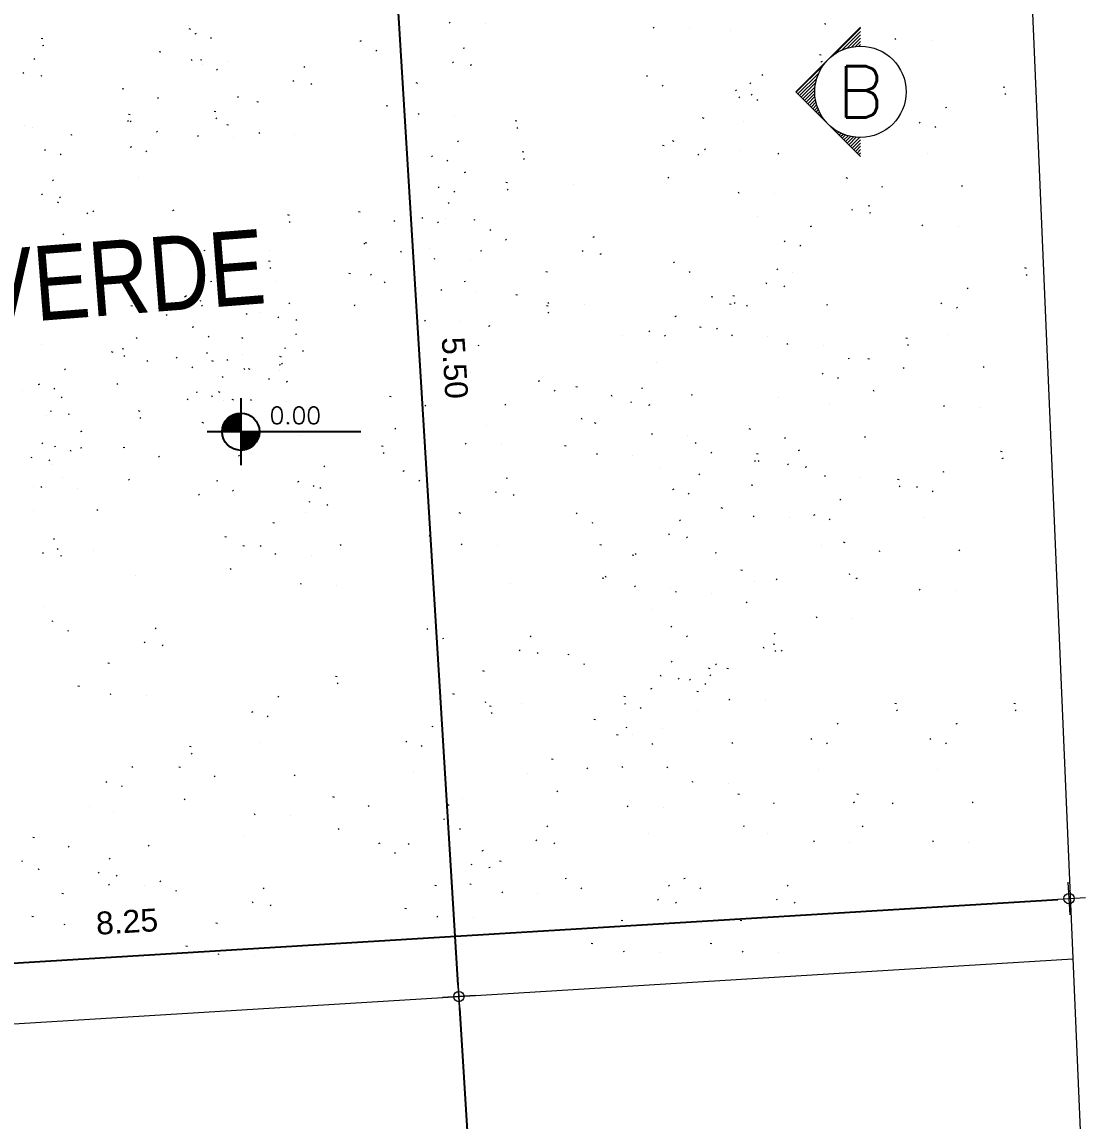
# Model space of a CAD drawing. Header units: millimetres. Extents: x 1345 to 2117, y 1214 to 1365.
# Drawn here: x 1546.751 to 1551.46, y 1260.31 to 1265.125 of the extents above; entities that cross this region are included whole.
import ezdxf
from ezdxf.enums import TextEntityAlignment as Align

# ---------------------------------------------------------------- set-up
doc = ezdxf.new("R2010")
doc.units = ezdxf.units.MM
doc.header["$LTSCALE"] = 0.5
doc.linetypes.add('DASHDOT', pattern=[1, 0.5, -0.25, 0, -0.25])
doc.layers.add('E-TXT-W', color=7, linetype='Continuous', lineweight=15)
for name, color, linetype in [('HACHURA A.VERDE', 86, 'Continuous'), ('LINHAS PROJEÇÃO', 1, 'DASHDOT'), ('PAGPISO', 8, 'Continuous'), ('PISO', 8, 'Continuous'), ('Símbolos_Gráficos', 1, 'Continuous'), ('TXT_0', 7, 'Continuous')]:
    doc.layers.add(name, color=color, linetype=linetype)
doc.styles.add('ADITIVOCAD', font='ROMANS.shx')
doc.styles.add('r140', font='romans.shx')
doc.styles.add('SANSSERIF', font='sas_____.pfb', dxfattribs={"height": 1})
doc.styles.get("Standard").update_dxf_attribs({"font": 'arial.ttf'})
doc.dimstyles.new('ESCALA50', dxfattribs={"dimtxt": 0.1, "dimasz": 0.05, "dimexe": 0.18, "dimexo": 0.06, "dimgap": 0.1, "dimtad": 1, "dimzin": 4, "dimdsep": 46, "dimtxsty": 'Standard', "dimblk": 'BOLA', "dimcen": -0.06, "dimse1": 1, "dimse2": 1, "dimclrd": 7, "dimclrt": 7, "dimadec": 0, "dimazin": 0, "dimtfac": 1, "dimtix": 1, "dimtmove": 0, "dimatfit": 3, "dimldrblk": 'BOLA', "dimfxl": 0, "dimtolj": 1, "dimtzin": 4, "dimarcsym": 0})

# ---------------------------------------------------------------- blocks, each defined once
blk = doc.blocks.new('Adc_nivelpl')
h = blk.add_hatch()
h.set_pattern_fill('_U', color=256, scale=0.005, angle=45, style=0, double=1)
h.set_pattern_definition([(45, (-5.8772514, -3.5161936), (-0.003535534, 0.003535534), []), (135, (-5.8772514, -3.5161936), (-0.003535534, -0.003535534), [])])
h.paths.add_polyline_path([(0.1954, -0.0865, 0.414214), (0.0865, -0.1954), (0.1954, -0.1954)])
h.paths.add_polyline_path([(0.1954, -0.1954), (0.1954, -0.3043, 0.414214), (0.3043, -0.1954)])
for p, q in [((0.1954, 0), (0.1954, -0.3908)), ((0.8958, -0.1954), (0, -0.1954))]:
    blk.add_line(p, q)
blk.add_circle((0.1954, -0.1954), 0.1089)
at = {"flags": 8}
blk.add_attdef('NIVEL', (0.3642, -0.1501), '', height=0.1, dxfattribs=at)
blk = doc.blocks.new('BOLA')
for p, q in [((0, -1.435), (0, 1.435)), ((-1.435, 0), (1.435, 0))]:
    blk.add_line(p, q)
blk.add_circle((0, 0), 0.452)
blk = doc.blocks.new('*D342')
at = {"layer": 'Defpoints', "color": 0, "transparency": 16777216}
for p in [(1548.861, 1260.8675), (1548.8178, 1258.3601), (1549.0142, 1258.3722)]:
    blk.add_point(p, dxfattribs=at)
at = {"layer": 'E-TXT-W', "color": 7, "lineweight": -2, "transparency": 16777216}
blk.add_line((1548.6677, 1260.8055), (1548.8148, 1258.41), dxfattribs=at)
at = {"layer": 'E-TXT-W', "color": 7, "lineweight": -2, "transparency": 16777216, "xscale": 0.05, "yscale": 0.05, "zscale": 0.05}
for p, rotation in [((1548.6647, 1260.8554), 93.5116552488022), ((1548.8178, 1258.3601), 273.5116552488022)]:
    blk.add_blockref('BOLA', p, dxfattribs=dict(at, rotation=rotation))
at = {"layer": 'E-TXT-W', "color": 7, "transparency": 16777216, "insert": (1548.8921, 1259.617), "char_height": 0.1, "attachment_point": 5, "rotation": 273.5117}
blk.add_mtext('\\A1;3.25', dxfattribs=at)
blk = doc.blocks.new('*D343')
at = {"layer": 'Defpoints', "color": 0, "transparency": 16777216}
for p in [(1548.3278, 1266.3451), (1548.3278, 1266.3451), (1548.6647, 1260.8554)]:
    blk.add_point(p, dxfattribs=at)
at = {"layer": 'E-TXT-W', "color": 7, "lineweight": -2, "transparency": 16777216}
blk.add_line((1548.6616, 1260.9054), (1548.3309, 1266.2952), dxfattribs=at)
at = {"layer": 'E-TXT-W', "color": 7, "lineweight": -2, "transparency": 16777216, "xscale": 0.05, "yscale": 0.05, "zscale": 0.05}
for p, rotation in [((1548.3278, 1266.3451), 93.51165524880473), ((1548.6647, 1260.8554), 273.5116552488047)]:
    blk.add_blockref('BOLA', p, dxfattribs=dict(at, rotation=rotation))
at = {"layer": 'E-TXT-W', "color": 7, "transparency": 16777216, "insert": (1548.647, 1263.6095), "char_height": 0.1, "attachment_point": 5, "rotation": 273.5117}
blk.add_mtext('\\A1;5.50', dxfattribs=at)
blk = doc.blocks.new('*D344')
at = {"layer": 'Defpoints', "color": 0, "transparency": 16777216}
for p in [(1551.3373, 1261.2842), (1551.3534, 1261.0204), (1543.1197, 1260.517)]:
    blk.add_point(p, dxfattribs=at)
at = {"layer": 'E-TXT-W', "color": 7, "lineweight": -2, "transparency": 16777216}
blk.add_line((1543.1535, 1260.7838), (1551.2874, 1261.2811), dxfattribs=at)
at = {"layer": 'E-TXT-W', "color": 7, "lineweight": -2, "transparency": 16777216, "xscale": 0.05, "yscale": 0.05, "zscale": 0.05}
for p, rotation in [((1551.3373, 1261.2842), 3.498613769060333), ((1543.1036, 1260.7808), 183.4986137690604)]:
    blk.add_blockref('BOLA', p, dxfattribs=dict(at, rotation=rotation))
at = {"layer": 'E-TXT-W', "color": 7, "transparency": 16777216, "insert": (1547.2112, 1261.1832), "char_height": 0.1, "attachment_point": 5, "rotation": 3.4986}
blk.add_mtext('\\A1;8.25', dxfattribs=at)

msp = doc.modelspace()

# ---------------------------------------------------------------- hatches: boundary and pattern name
at = {"layer": 'PAGPISO', "lineweight": 18}
h = msp.add_hatch(dxfattribs=at)
h.set_pattern_fill('ANSI31', color=256, scale=0.0032, angle=450, style=0)
h.set_pattern_definition([(225, (1550.140516, 1265.101757), (-0.0071842, 0.0071842), [])])
h.paths.add_polyline_path([(1550.282, 1264.6773), (1550.1405, 1264.8188), (1550.282, 1264.9603, 0.414214)])
h.paths.add_polyline_path([(1550.4235, 1264.5358), (1550.282, 1264.6773, 0.198912), (1550.4235, 1264.6187)])
h.paths.add_polyline_path([(1550.4235, 1265.0189, 0.198912), (1550.282, 1264.9603), (1550.4235, 1265.1018)])

# ---------------------------------------------------------------- linework, layer by layer
at = {"color": 84, "linetype": 'Continuous', "lineweight": 15, "true_color": 0x259500}
for points in [[(1547.4907, 1265.0925), (1547.4835, 1265.0944), (1547.4835, 1265.0944)], [(1548.6261, 1265.1189), (1548.6234, 1265.1235), (1548.6234, 1265.1235)], [(1549.5204, 1265.0972), (1549.5178, 1265.1017), (1549.5178, 1265.1017)], [(1550.2711, 1265.1144), (1550.2684, 1265.119), (1550.2684, 1265.119)], [(1546.8421, 1265.0505), (1546.8349, 1265.0524), (1546.8349, 1265.0524)], [(1547.5135, 1265.0746), (1547.5089, 1265.072), (1547.5089, 1265.072)], [(1547.5813, 1265.0527), (1547.5786, 1265.0573), (1547.5786, 1265.0573)], [(1550.5787, 1265.048), (1550.576, 1265.0526), (1550.576, 1265.0526)], [(1546.8462, 1265.0223), (1546.8416, 1265.0196), (1546.8416, 1265.0196)], [(1548.2362, 1265.0423), (1548.2316, 1265.0396), (1548.2316, 1265.0396)], [(1548.3054, 1264.9967), (1548.3028, 1265.0013), (1548.3028, 1265.0013)], [(1548.6887, 1265.0108), (1548.6841, 1265.0082), (1548.6841, 1265.0082)], [(1546.8071, 1264.9635), (1546.8025, 1264.9609), (1546.8025, 1264.9609)], [(1547.3594, 1264.9919), (1547.3522, 1264.9938), (1547.3522, 1264.9938)], [(1547.4968, 1264.9553), (1547.4941, 1264.9599), (1547.4941, 1264.9599)], [(1547.538, 1264.9595), (1547.5334, 1264.9568), (1547.5334, 1264.9568)], [(1548.6405, 1264.9462), (1548.6378, 1264.9508), (1548.6378, 1264.9508)], [(1550.2511, 1264.9795), (1550.2438, 1264.9814), (1550.2438, 1264.9814)], [(1550.2552, 1264.9513), (1550.2506, 1264.9486), (1550.2506, 1264.9486)], [(1546.7589, 1264.8989), (1546.7562, 1264.9035), (1546.7562, 1264.9035)], [(1547.6072, 1264.914), (1547.6045, 1264.9185), (1547.6045, 1264.9185)], [(1547.9905, 1264.928), (1547.9859, 1264.9254), (1547.9859, 1264.9254)], [(1548.7193, 1264.9368), (1548.7147, 1264.9342), (1548.7147, 1264.9342)], [(1546.8377, 1264.8895), (1546.8331, 1264.8869), (1546.8331, 1264.8869)], [(1547.9423, 1264.8634), (1547.9396, 1264.868), (1547.9396, 1264.868)], [(1548.0211, 1264.8541), (1548.0165, 1264.8514), (1548.0165, 1264.8514)], [(1548.4848, 1264.856), (1548.4776, 1264.8579), (1548.4776, 1264.8579)], [(1549.4906, 1264.8886), (1549.486, 1264.8859), (1549.486, 1264.8859)], [(1549.9431, 1264.8571), (1549.9385, 1264.8545), (1549.9385, 1264.8545)], [(1549.9956, 1264.8926), (1549.991, 1264.89), (1549.991, 1264.89)], [(1547.1966, 1264.8299), (1547.1894, 1264.8318), (1547.1894, 1264.8318)], [(1549.5598, 1264.843), (1549.5572, 1264.8476), (1549.5572, 1264.8476)], [(1549.8811, 1264.8263), (1549.8765, 1264.8236), (1549.8765, 1264.8236)], [(1549.9488, 1264.8044), (1549.9462, 1264.8089), (1549.9462, 1264.8089)], [(1551.0558, 1264.8376), (1551.0485, 1264.8395), (1551.0485, 1264.8395)], [(1551.0599, 1264.8094), (1551.0553, 1264.8067), (1551.0553, 1264.8067)], [(1547.3485, 1264.7894), (1547.3458, 1264.794), (1547.3458, 1264.794)], [(1547.699, 1264.7967), (1547.6944, 1264.7941), (1547.6944, 1264.7941)], [(1547.7866, 1264.7732), (1547.7793, 1264.7752), (1547.7793, 1264.7752)], [(1548.3534, 1264.7554), (1548.3462, 1264.7574), (1548.3462, 1264.7574)], [(1549.8949, 1264.7925), (1549.8922, 1264.7971), (1549.8922, 1264.7971)], [(1549.9737, 1264.7831), (1549.9691, 1264.7805), (1549.9691, 1264.7805)], [(1547.2249, 1264.7178), (1547.2176, 1264.7197), (1547.2176, 1264.7197)], [(1547.6002, 1264.7312), (1547.593, 1264.7331), (1547.593, 1264.7331)], [(1548.4909, 1264.7188), (1548.4882, 1264.7234), (1548.4882, 1264.7234)], [(1550.8003, 1264.7507), (1550.7957, 1264.7481), (1550.7957, 1264.7481)], [(1547.2171, 1264.6889), (1547.2145, 1264.6934), (1547.2145, 1264.6934)], [(1547.229, 1264.6896), (1547.2244, 1264.6869), (1547.2244, 1264.6869)], [(1547.6043, 1264.703), (1547.5998, 1264.7003), (1547.5998, 1264.7003)], [(1547.6552, 1264.6727), (1547.648, 1264.6746), (1547.648, 1264.6746)], [(1548.9189, 1264.6896), (1548.9116, 1264.6915), (1548.9116, 1264.6915)], [(1548.923, 1264.6614), (1548.9184, 1264.6587), (1548.9184, 1264.6587)], [(1549.7392, 1264.7023), (1549.732, 1264.7042), (1549.732, 1264.7042)], [(1550.6858, 1264.6844), (1550.6812, 1264.6818), (1550.6812, 1264.6818)], [(1550.7535, 1264.6625), (1550.7509, 1264.6671), (1550.7509, 1264.6671)], [(1546.9694, 1264.6309), (1546.9648, 1264.6283), (1546.9648, 1264.6283)], [(1547.3447, 1264.6443), (1547.3402, 1264.6417), (1547.3402, 1264.6417)], [(1547.5248, 1264.6224), (1547.5221, 1264.627), (1547.5221, 1264.627)], [(1547.7926, 1264.6361), (1547.79, 1264.6407), (1547.79, 1264.6407)], [(1546.8549, 1264.5646), (1546.8503, 1264.5619), (1546.8503, 1264.5619)], [(1547.2303, 1264.578), (1547.2257, 1264.5753), (1547.2257, 1264.5753)], [(1548.6634, 1264.6027), (1548.6588, 1264.6001), (1548.6588, 1264.6001)], [(1549.5642, 1264.5815), (1549.5569, 1264.5834), (1549.5569, 1264.5834)], [(1549.6079, 1264.6017), (1549.6006, 1264.6037), (1549.6006, 1264.6037)], [(1549.7453, 1264.5651), (1549.7426, 1264.5697), (1549.7426, 1264.5697)], [(1546.9226, 1264.5427), (1546.92, 1264.5473), (1546.92, 1264.5473)], [(1547.298, 1264.5561), (1547.2953, 1264.5607), (1547.2953, 1264.5607)], [(1548.5489, 1264.5364), (1548.5443, 1264.5338), (1548.5443, 1264.5338)], [(1548.6166, 1264.5145), (1548.614, 1264.5191), (1548.614, 1264.5191)], [(1548.9486, 1264.5539), (1548.9413, 1264.5558), (1548.9413, 1264.5558)], [(1548.9527, 1264.5257), (1548.9481, 1264.523), (1548.9481, 1264.523)], [(1549.716, 1264.5411), (1549.7134, 1264.5456), (1549.7134, 1264.5456)], [(1550.0665, 1264.5484), (1550.062, 1264.5458), (1550.062, 1264.5458)], [(1546.8892, 1264.4316), (1546.8846, 1264.4289), (1546.8846, 1264.4289)], [(1548.6931, 1264.467), (1548.6885, 1264.4644), (1548.6885, 1264.4644)], [(1548.8772, 1264.4195), (1548.87, 1264.4214), (1548.87, 1264.4214)], [(1549.5847, 1264.4405), (1549.582, 1264.4451), (1549.582, 1264.4451)], [(1550.3689, 1264.4396), (1550.3617, 1264.4416), (1550.3617, 1264.4416)], [(1546.841, 1264.3669), (1546.8383, 1264.3715), (1546.8383, 1264.3715)], [(1548.5786, 1264.4007), (1548.574, 1264.3981), (1548.574, 1264.3981)], [(1548.6463, 1264.3788), (1548.6437, 1264.3834), (1548.6437, 1264.3834)], [(1548.8813, 1264.3913), (1548.8767, 1264.3887), (1548.8767, 1264.3887)], [(1549.8923, 1264.3741), (1549.8896, 1264.3787), (1549.8896, 1264.3787)], [(1550.5208, 1264.3992), (1550.5181, 1264.4038), (1550.5181, 1264.4038)], [(1550.8712, 1264.4065), (1550.8667, 1264.4039), (1550.8667, 1264.4039)], [(1546.9133, 1264.3332), (1546.9061, 1264.3352), (1546.9061, 1264.3352)], [(1546.9198, 1264.3576), (1546.9152, 1264.3549), (1546.9152, 1264.3549)], [(1548.6217, 1264.3327), (1548.6171, 1264.33), (1548.6171, 1264.33)], [(1547.0403, 1264.2867), (1547.0358, 1264.2841), (1547.0358, 1264.2841)], [(1547.0652, 1264.2928), (1547.0626, 1264.2974), (1547.0626, 1264.2974)], [(1547.4157, 1264.3001), (1547.4111, 1264.2975), (1547.4111, 1264.2975)], [(1547.9222, 1264.2773), (1547.915, 1264.2793), (1547.915, 1264.2793)], [(1548.232, 1264.2917), (1548.2248, 1264.2936), (1548.2248, 1264.2936)], [(1550.3894, 1264.2986), (1550.3868, 1264.3032), (1550.3868, 1264.3032)], [(1550.4641, 1264.3174), (1550.4568, 1264.3193), (1550.4568, 1264.3193)], [(1550.4682, 1264.2892), (1550.4636, 1264.2865), (1550.4636, 1264.2865)], [(1547.9263, 1264.2491), (1547.9218, 1264.2465), (1547.9218, 1264.2465)], [(1548.3839, 1264.2512), (1548.3812, 1264.2558), (1548.3812, 1264.2558)], [(1548.5072, 1264.2663), (1548.5027, 1264.2637), (1548.5027, 1264.2637)], [(1548.575, 1264.2444), (1548.5723, 1264.249), (1548.5723, 1264.249)], [(1548.7344, 1264.2585), (1548.7298, 1264.2559), (1548.7298, 1264.2559)], [(1550.2086, 1264.2305), (1550.204, 1264.2279), (1550.204, 1264.2279)], [(1550.697, 1264.2322), (1550.6944, 1264.2368), (1550.6944, 1264.2368)], [(1546.9339, 1264.1922), (1546.9312, 1264.1968), (1546.9312, 1264.1968)], [(1547.6668, 1264.1905), (1547.6622, 1264.1878), (1547.6622, 1264.1878)], [(1548.8042, 1264.2147), (1548.7997, 1264.212), (1548.7997, 1264.212)], [(1549.2567, 1264.1832), (1549.2521, 1264.1806), (1549.2521, 1264.1806)], [(1547.2415, 1264.1258), (1547.2388, 1264.1304), (1547.2388, 1264.1304)], [(1548.2525, 1264.1507), (1548.2499, 1264.1552), (1548.2499, 1264.1552)], [(1548.2617, 1264.156), (1548.2544, 1264.1579), (1548.2544, 1264.1579)], [(1548.8734, 1264.1691), (1548.8708, 1264.1737), (1548.8708, 1264.1737)], [(1550.0941, 1264.1642), (1550.0895, 1264.1616), (1550.0895, 1264.1616)], [(1550.1618, 1264.1423), (1550.1592, 1264.1469), (1550.1592, 1264.1469)], [(1546.8661, 1264.1124), (1546.8635, 1264.117), (1546.8635, 1264.117)], [(1547.5523, 1264.1242), (1547.5477, 1264.1215), (1547.5477, 1264.1215)], [(1547.62, 1264.1023), (1547.6174, 1264.1068), (1547.6174, 1264.1068)], [(1548.4136, 1264.1155), (1548.4109, 1264.1201), (1548.4109, 1264.1201)], [(1548.5601, 1264.0842), (1548.5575, 1264.0888), (1548.5575, 1264.0888)], [(1548.764, 1264.1228), (1548.7595, 1264.1202), (1548.7595, 1264.1202)], [(1549.2085, 1264.1186), (1549.2059, 1264.1232), (1549.2059, 1264.1232)], [(1549.2873, 1264.1092), (1549.2828, 1264.1066), (1549.2828, 1264.1066)], [(1547.8375, 1264.0753), (1547.8302, 1264.0772), (1547.8302, 1264.0772)], [(1547.8416, 1264.0471), (1547.837, 1264.0445), (1547.837, 1264.0445)], [(1549.609, 1264.0728), (1549.6044, 1264.0701), (1549.6044, 1264.0701)], [(1550.0614, 1264.0413), (1550.0568, 1264.0387), (1550.0568, 1264.0387)], [(1551.1504, 1264.0455), (1551.1432, 1264.0474), (1551.1432, 1264.0474)], [(1547.582, 1263.9885), (1547.5774, 1263.9858), (1547.5774, 1263.9858)], [(1548.1903, 1264.0216), (1548.1831, 1264.0235), (1548.1831, 1264.0235)], [(1548.2822, 1264.015), (1548.2796, 1264.0195), (1548.2796, 1264.0195)], [(1548.3422, 1263.9811), (1548.3396, 1263.9857), (1548.3396, 1263.9857)], [(1548.6927, 1263.9885), (1548.6881, 1263.9858), (1548.6881, 1263.9858)], [(1549.0528, 1264.0284), (1549.0456, 1264.0303), (1549.0456, 1264.0303)], [(1549.6781, 1264.0272), (1549.6755, 1264.0318), (1549.6755, 1264.0318)], [(1551.1545, 1264.0173), (1551.15, 1264.0146), (1551.15, 1264.0146)], [(1548.5898, 1263.9485), (1548.5872, 1263.9531), (1548.5872, 1263.9531)], [(1550.0132, 1263.9767), (1550.0106, 1263.9813), (1550.0106, 1263.9813)], [(1550.0921, 1263.9673), (1550.0875, 1263.9647), (1550.0875, 1263.9647)], [(1550.8949, 1263.9586), (1550.8904, 1263.9559), (1550.8904, 1263.9559)], [(1547.4675, 1263.9221), (1547.4629, 1263.9195), (1547.4629, 1263.9195)], [(1547.4721, 1263.9248), (1547.4675, 1263.9221), (1547.4675, 1263.9221)], [(1547.5352, 1263.9002), (1547.5326, 1263.9048), (1547.5326, 1263.9048)], [(1547.9245, 1263.8934), (1547.9199, 1263.8907), (1547.9199, 1263.8907)], [(1548.9215, 1263.9278), (1548.9142, 1263.9298), (1548.9142, 1263.9298)], [(1549.0589, 1263.8912), (1549.0562, 1263.8958), (1549.0562, 1263.8958)], [(1549.7772, 1263.9194), (1549.77, 1263.9214), (1549.77, 1263.9214)], [(1549.8713, 1263.923), (1549.864, 1263.9249), (1549.864, 1263.9249)], [(1549.8754, 1263.8948), (1549.8708, 1263.8921), (1549.8708, 1263.8921)], [(1550.7805, 1263.8923), (1550.7759, 1263.8896), (1550.7759, 1263.8896)], [(1547.2354, 1263.8794), (1547.2281, 1263.8813), (1547.2281, 1263.8813)], [(1547.3872, 1263.839), (1547.3846, 1263.8435), (1547.3846, 1263.8435)], [(1547.5413, 1263.8793), (1547.5386, 1263.8838), (1547.5386, 1263.8838)], [(1547.7377, 1263.8463), (1547.7331, 1263.8436), (1547.7331, 1263.8436)], [(1548.2109, 1263.8806), (1548.2082, 1263.8852), (1548.2082, 1263.8852)], [(1549.0551, 1263.88), (1549.0478, 1263.8819), (1549.0478, 1263.8819)], [(1549.0592, 1263.8518), (1549.0546, 1263.8491), (1549.0546, 1263.8491)], [(1549.8575, 1263.8865), (1549.8503, 1263.8884), (1549.8503, 1263.8884)], [(1549.9291, 1263.879), (1549.9264, 1263.8836), (1549.9264, 1263.8836)], [(1550.2795, 1263.8863), (1550.275, 1263.8837), (1550.275, 1263.8837)], [(1550.8482, 1263.8704), (1550.8456, 1263.8749), (1550.8456, 1263.8749)], [(1547.8763, 1263.8287), (1547.8737, 1263.8333), (1547.8737, 1263.8333)], [(1547.9552, 1263.8194), (1547.9506, 1263.8167), (1547.9506, 1263.8167)], [(1548.5185, 1263.8141), (1548.5158, 1263.8187), (1548.5158, 1263.8187)], [(1548.7996, 1263.7931), (1548.795, 1263.7905), (1548.795, 1263.7905)], [(1549.6158, 1263.8361), (1549.6112, 1263.8335), (1549.6112, 1263.8335)], [(1547.5018, 1263.7891), (1547.4972, 1263.7864), (1547.4972, 1263.7864)], [(1547.5709, 1263.7436), (1547.5683, 1263.7481), (1547.5683, 1263.7481)], [(1547.9542, 1263.7577), (1547.9496, 1263.755), (1547.9496, 1263.755)], [(1549.5013, 1263.7698), (1549.4967, 1263.7671), (1549.4967, 1263.7671)], [(1549.569, 1263.7479), (1549.5664, 1263.7525), (1549.5664, 1263.7525)], [(1549.7262, 1263.786), (1549.719, 1263.7879), (1549.719, 1263.7879)], [(1549.7977, 1263.7784), (1549.7951, 1263.783), (1549.7951, 1263.783)], [(1549.8636, 1263.7494), (1549.8609, 1263.7539), (1549.8609, 1263.7539)], [(1547.2559, 1263.7384), (1547.2532, 1263.743), (1547.2532, 1263.743)], [(1547.7206, 1263.7385), (1547.7134, 1263.7405), (1547.7134, 1263.7405)], [(1547.906, 1263.693), (1547.9034, 1263.6976), (1547.9034, 1263.6976)], [(1548.6851, 1263.7268), (1548.6805, 1263.7242), (1548.6805, 1263.7242)], [(1548.7528, 1263.7049), (1548.7502, 1263.7095), (1548.7502, 1263.7095)], [(1550.1053, 1263.712), (1550.1027, 1263.7166), (1550.1027, 1263.7166)], [(1550.6297, 1263.7381), (1550.6225, 1263.74), (1550.6225, 1263.74)], [(1550.6338, 1263.7099), (1550.6293, 1263.7072), (1550.6293, 1263.7072)], [(1547.1506, 1263.6774), (1547.1433, 1263.6793), (1547.1433, 1263.6793)], [(1547.1971, 1263.6908), (1547.1899, 1263.6928), (1547.1899, 1263.6928)], [(1547.2012, 1263.6626), (1547.1967, 1263.66), (1547.1967, 1263.66)], [(1547.4304, 1263.6547), (1547.4258, 1263.6521), (1547.4258, 1263.6521)], [(1547.5635, 1263.672), (1547.5608, 1263.6765), (1547.5608, 1263.6765)], [(1547.8879, 1263.6568), (1547.8807, 1263.6587), (1547.8807, 1263.6587)], [(1547.9848, 1263.6837), (1547.9803, 1263.681), (1547.9803, 1263.681)], [(1550.3742, 1263.6512), (1550.3697, 1263.6486), (1550.3697, 1263.6486)], [(1550.4636, 1263.6475), (1550.4563, 1263.6494), (1550.4563, 1263.6494)], [(1546.9416, 1263.604), (1546.9371, 1263.6013), (1546.9371, 1263.6013)], [(1547.3024, 1263.6369), (1547.2998, 1263.6415), (1547.2998, 1263.6415)], [(1547.4996, 1263.6092), (1547.4969, 1263.6138), (1547.4969, 1263.6138)], [(1547.5893, 1263.638), (1547.5821, 1263.6399), (1547.5821, 1263.6399)], [(1547.6529, 1263.6443), (1547.6484, 1263.6416), (1547.6484, 1263.6416)], [(1547.7267, 1263.6014), (1547.7241, 1263.606), (1547.7241, 1263.606)], [(1547.7503, 1263.6028), (1547.7431, 1263.6048), (1547.7431, 1263.6048)], [(1547.8829, 1263.6233), (1547.8783, 1263.6206), (1547.8783, 1263.6206)], [(1547.892, 1263.6286), (1547.8874, 1263.6259), (1547.8874, 1263.6259)], [(1550.6154, 1263.6071), (1550.6128, 1263.6116), (1550.6128, 1263.6116)], [(1550.9659, 1263.6144), (1550.9613, 1263.6117), (1550.9613, 1263.6117)], [(1547.6324, 1263.5699), (1547.6279, 1263.5673), (1547.6279, 1263.5673)], [(1547.8347, 1263.5587), (1547.832, 1263.5632), (1547.832, 1263.5632)], [(1549.0173, 1263.5526), (1549.0127, 1263.5499), (1549.0127, 1263.5499)], [(1550.2598, 1263.5849), (1550.2552, 1263.5822), (1550.2552, 1263.5822)], [(1550.3275, 1263.563), (1550.3249, 1263.5675), (1550.3249, 1263.5675)], [(1546.8272, 1263.5377), (1546.8226, 1263.535), (1546.8226, 1263.535)], [(1546.8949, 1263.5157), (1546.8922, 1263.5203), (1546.8922, 1263.5203)], [(1547.1711, 1263.5364), (1547.1684, 1263.541), (1547.1684, 1263.541)], [(1547.619, 1263.5023), (1547.6118, 1263.5042), (1547.6118, 1263.5042)], [(1547.9135, 1263.5493), (1547.9089, 1263.5466), (1547.9089, 1263.5466)], [(1549.0864, 1263.507), (1549.0838, 1263.5116), (1549.0838, 1263.5116)], [(1549.1844, 1263.525), (1549.1772, 1263.527), (1549.1772, 1263.527)], [(1549.4697, 1263.5211), (1549.4651, 1263.5185), (1549.4651, 1263.5185)], [(1550.4841, 1263.5065), (1550.4814, 1263.5111), (1550.4814, 1263.5111)], [(1546.9279, 1263.4811), (1546.9233, 1263.4784), (1546.9233, 1263.4784)], [(1547.4787, 1263.4699), (1547.4761, 1263.4745), (1547.4761, 1263.4745)], [(1547.5179, 1263.5036), (1547.5134, 1263.501), (1547.5134, 1263.501)], [(1547.5857, 1263.4817), (1547.583, 1263.4863), (1547.583, 1263.4863)], [(1547.679, 1263.4685), (1547.6718, 1263.4704), (1547.6718, 1263.4704)], [(1547.7564, 1263.4657), (1547.7537, 1263.4703), (1547.7537, 1263.4703)], [(1548.3682, 1263.4821), (1548.361, 1263.484), (1548.361, 1263.484)], [(1549.3363, 1263.4846), (1549.3336, 1263.4892), (1549.3336, 1263.4892)], [(1549.4215, 1263.4565), (1549.4189, 1263.4611), (1549.4189, 1263.4611)], [(1549.6868, 1263.4919), (1549.6822, 1263.4893), (1549.6822, 1263.4893)], [(1546.8797, 1263.4165), (1546.8771, 1263.4211), (1546.8771, 1263.4211)], [(1547.2681, 1263.4189), (1547.2609, 1263.4208), (1547.2609, 1263.4208)], [(1548.5201, 1263.4416), (1548.5174, 1263.4462), (1548.5174, 1263.4462)], [(1548.8705, 1263.4489), (1548.866, 1263.4463), (1548.866, 1263.4463)], [(1549.5004, 1263.4471), (1549.4958, 1263.4445), (1549.4958, 1263.4445)], [(1550.7917, 1263.4401), (1550.789, 1263.4446), (1550.789, 1263.4446)], [(1546.9585, 1263.4071), (1546.954, 1263.4045), (1546.954, 1263.4045)], [(1547.2722, 1263.3907), (1547.2677, 1263.3881), (1547.2677, 1263.3881)], [(1547.5476, 1263.3679), (1547.5404, 1263.3698), (1547.5404, 1263.3698)], [(1549.2049, 1263.384), (1549.2023, 1263.3886), (1549.2023, 1263.3886)], [(1549.2658, 1263.3663), (1549.2586, 1263.3682), (1549.2586, 1263.3682)], [(1547.0126, 1263.3321), (1547.0081, 1263.3294), (1547.0081, 1263.3294)], [(1547.685, 1263.3313), (1547.6824, 1263.3359), (1547.6824, 1263.3359)], [(1548.3887, 1263.341), (1548.3861, 1263.3456), (1548.3861, 1263.3456)], [(1549.5125, 1263.3176), (1549.5099, 1263.3222), (1549.5099, 1263.3222)], [(1549.9429, 1263.3401), (1549.9356, 1263.342), (1549.9356, 1263.342)], [(1546.8431, 1263.2791), (1546.8385, 1263.2764), (1546.8385, 1263.2764)], [(1546.8982, 1263.2657), (1546.8936, 1263.2631), (1546.8936, 1263.2631)], [(1548.3332, 1263.2652), (1548.326, 1263.2671), (1548.326, 1263.2671)], [(1548.6963, 1263.2746), (1548.6937, 1263.2792), (1548.6937, 1263.2792)], [(1549.1345, 1263.2658), (1549.1273, 1263.2677), (1549.1273, 1263.2677)], [(1549.7036, 1263.2807), (1549.699, 1263.278), (1549.699, 1263.278)], [(1550.0947, 1263.2997), (1550.0921, 1263.3043), (1550.0921, 1263.3043)], [(1550.4452, 1263.307), (1550.4406, 1263.3044), (1550.4406, 1263.3044)], [(1546.7949, 1263.2145), (1546.7923, 1263.219), (1546.7923, 1263.219)], [(1546.9659, 1263.2438), (1546.9632, 1263.2484), (1546.9632, 1263.2484)], [(1547.0126, 1263.2598), (1547.008, 1263.2571), (1547.008, 1263.2571)], [(1547.201, 1263.2588), (1547.1938, 1263.2608), (1547.1938, 1263.2608)], [(1547.3529, 1263.2184), (1547.3503, 1263.223), (1547.3503, 1263.223)], [(1547.7034, 1263.2257), (1547.6988, 1263.2231), (1547.6988, 1263.2231)], [(1548.3373, 1263.237), (1548.3327, 1263.2344), (1548.3327, 1263.2344)], [(1549.2719, 1263.2292), (1549.2692, 1263.2337), (1549.2692, 1263.2337)], [(1549.7728, 1263.2351), (1549.7702, 1263.2397), (1549.7702, 1263.2397)], [(1549.9757, 1263.2307), (1549.9684, 1263.2326), (1549.9684, 1263.2326)], [(1550.1561, 1263.2492), (1550.1515, 1263.2466), (1550.1515, 1263.2466)], [(1551.0439, 1263.2415), (1551.0367, 1263.2434), (1551.0367, 1263.2434)], [(1546.8737, 1263.2051), (1546.8692, 1263.2024), (1546.8692, 1263.2024)], [(1548.0777, 1263.1784), (1548.0731, 1263.1757), (1548.0731, 1263.1757)], [(1549.9634, 1263.1991), (1549.9607, 1263.2037), (1549.9607, 1263.2037)], [(1549.9798, 1263.2025), (1549.9752, 1263.1998), (1549.9752, 1263.1998)], [(1550.1079, 1263.1846), (1550.1052, 1263.1892), (1550.1052, 1263.1892)], [(1550.1867, 1263.1752), (1550.1821, 1263.1726), (1550.1821, 1263.1726)], [(1551.048, 1263.2133), (1551.0435, 1263.2106), (1551.0435, 1263.2106)], [(1547.2216, 1263.1178), (1547.2189, 1263.1224), (1547.2189, 1263.1224)], [(1548.4245, 1263.1582), (1548.4199, 1263.1555), (1548.4199, 1263.1555)], [(1548.8769, 1263.1267), (1548.8723, 1263.1241), (1548.8723, 1263.1241)], [(1549.7202, 1263.1438), (1549.7156, 1263.1412), (1549.7156, 1263.1412)], [(1550.271, 1263.1327), (1550.2683, 1263.1373), (1550.2683, 1263.1373)], [(1550.5931, 1263.119), (1550.5859, 1263.1209), (1550.5859, 1263.1209)], [(1550.7884, 1263.1546), (1550.7839, 1263.152), (1550.7839, 1263.152)], [(1546.8384, 1263.0854), (1546.8357, 1263.09), (1546.8357, 1263.09)], [(1547.6083, 1263.1152), (1547.6037, 1263.1125), (1547.6037, 1263.1125)], [(1547.6775, 1263.0697), (1547.6748, 1263.0742), (1547.6748, 1263.0742)], [(1547.9632, 1263.112), (1547.9586, 1263.1094), (1547.9586, 1263.1094)], [(1548.031, 1263.0901), (1548.0283, 1263.0947), (1548.0283, 1263.0947)], [(1548.0607, 1263.0837), (1548.0561, 1263.0811), (1548.0561, 1263.0811)], [(1548.4937, 1263.1126), (1548.491, 1263.1172), (1548.491, 1263.1172)], [(1549.6057, 1263.0775), (1549.6011, 1263.0749), (1549.6011, 1263.0749)], [(1549.9522, 1263.0944), (1549.945, 1263.0963), (1549.945, 1263.0963)], [(1550.5973, 1263.0908), (1550.5927, 1263.0882), (1550.5927, 1263.0882)], [(1550.674, 1263.0883), (1550.6694, 1263.0857), (1550.6694, 1263.0857)], [(1550.7417, 1263.0664), (1550.739, 1263.071), (1550.739, 1263.071)], [(1547.5292, 1263.0514), (1547.5265, 1263.056), (1547.5265, 1263.056)], [(1548.0125, 1263.0191), (1548.0099, 1263.0237), (1548.0099, 1263.0237)], [(1548.8287, 1263.0621), (1548.8261, 1263.0667), (1548.8261, 1263.0667)], [(1548.9076, 1263.0527), (1548.903, 1263.0501), (1548.903, 1263.0501)], [(1549.6734, 1263.0556), (1549.6708, 1263.0602), (1549.6708, 1263.0602)], [(1550.3377, 1263.0322), (1550.3331, 1263.0295), (1550.3331, 1263.0295)], [(1547.0836, 1262.9879), (1547.079, 1262.9852), (1547.079, 1262.9852)], [(1548.0914, 1263.0098), (1548.0868, 1263.0071), (1548.0868, 1263.0071)], [(1549.8209, 1262.9938), (1549.8136, 1262.9958), (1549.8136, 1262.9958)], [(1547.8568, 1262.9289), (1547.8496, 1262.9309), (1547.8496, 1262.9309)], [(1548.673, 1262.9719), (1548.6658, 1262.9738), (1548.6658, 1262.9738)], [(1549.1829, 1262.9733), (1549.1783, 1262.9706), (1549.1783, 1262.9706)], [(1549.2521, 1262.9277), (1549.2495, 1262.9323), (1549.2495, 1262.9323)], [(1549.6354, 1262.9418), (1549.6308, 1262.9392), (1549.6308, 1262.9392)], [(1549.9583, 1262.9572), (1549.9556, 1262.9618), (1549.9556, 1262.9618)], [(1550.2232, 1262.9658), (1550.2186, 1262.9632), (1550.2186, 1262.9632)], [(1550.2909, 1262.9439), (1550.2883, 1262.9485), (1550.2883, 1262.9485)], [(1549.5872, 1262.8772), (1549.5845, 1262.8818), (1549.5845, 1262.8818)], [(1546.8936, 1262.8605), (1546.889, 1262.8579), (1546.889, 1262.8579)], [(1547.6463, 1262.8673), (1547.6391, 1262.8692), (1547.6391, 1262.8692)], [(1547.7255, 1262.8284), (1547.7183, 1262.8303), (1547.7183, 1262.8303)], [(1547.7982, 1262.8268), (1547.7955, 1262.8314), (1547.7955, 1262.8314)], [(1548.1487, 1262.8342), (1548.1441, 1262.8315), (1548.1441, 1262.8315)], [(1548.5417, 1262.8713), (1548.5345, 1262.8733), (1548.5345, 1262.8733)], [(1548.6791, 1262.8347), (1548.6765, 1262.8393), (1548.6765, 1262.8393)], [(1549.2888, 1262.8328), (1549.2816, 1262.8347), (1549.2816, 1262.8347)], [(1549.666, 1262.8678), (1549.6614, 1262.8652), (1549.6614, 1262.8652)], [(1550.357, 1262.8436), (1550.3498, 1262.8455), (1550.3498, 1262.8455)], [(1546.8454, 1262.7959), (1546.8427, 1262.8005), (1546.8427, 1262.8005)], [(1546.9094, 1262.8135), (1546.9067, 1262.8181), (1546.9067, 1262.8181)], [(1546.9242, 1262.7865), (1546.9196, 1262.7839), (1546.9196, 1262.7839)], [(1547.8629, 1262.7918), (1547.8603, 1262.7964), (1547.8603, 1262.7964)], [(1549.4315, 1262.787), (1549.4243, 1262.7889), (1549.4243, 1262.7889)], [(1549.4407, 1262.7923), (1549.438, 1262.7969), (1549.438, 1262.7969)], [(1549.7912, 1262.7996), (1549.7866, 1262.797), (1549.7866, 1262.797)], [(1550.5089, 1262.8031), (1550.5063, 1262.8077), (1550.5063, 1262.8077)], [(1550.8594, 1262.8104), (1550.8548, 1262.8078), (1550.8548, 1262.8078)], [(1547.6668, 1262.7263), (1547.6642, 1262.7308), (1547.6642, 1262.7308)], [(1549.3002, 1262.6864), (1549.2929, 1262.6884), (1549.2929, 1262.6884)], [(1549.3093, 1262.6917), (1549.3067, 1262.6963), (1549.3067, 1262.6963)], [(1549.9063, 1262.7211), (1549.899, 1262.723), (1549.899, 1262.723)], [(1550.3776, 1262.7026), (1550.3749, 1262.7071), (1550.3749, 1262.7071)], [(1550.4086, 1262.688), (1550.404, 1262.6853), (1550.404, 1262.6853)], [(1547.9744, 1262.6598), (1547.9718, 1262.6644), (1547.9718, 1262.6644)], [(1549.4376, 1262.6498), (1549.4349, 1262.6544), (1549.4349, 1262.6544)], [(1550.0581, 1262.6806), (1550.0555, 1262.6852), (1550.0555, 1262.6852)], [(1550.6852, 1262.6361), (1550.6825, 1262.6407), (1550.6825, 1262.6407)], [(1549.6169, 1262.6253), (1549.6143, 1262.6299), (1549.6143, 1262.6299)], [(1549.9268, 1262.5801), (1549.9241, 1262.5846), (1549.9241, 1262.5846)], [(1546.8864, 1262.5004), (1546.8818, 1262.4978), (1546.8818, 1262.4978)], [(1550.2344, 1262.5136), (1550.2317, 1262.5182), (1550.2317, 1262.5182)], [(1546.9556, 1262.4549), (1546.9529, 1262.4594), (1546.9529, 1262.4594)], [(1547.3388, 1262.469), (1547.3343, 1262.4663), (1547.3343, 1262.4663)], [(1548.5289, 1262.4659), (1548.5243, 1262.4632), (1548.5243, 1262.4632)], [(1549.5971, 1262.4767), (1549.5925, 1262.474), (1549.5925, 1262.474)], [(1550.0496, 1262.4453), (1550.045, 1262.4426), (1550.045, 1262.4426)], [(1547.2907, 1262.4043), (1547.288, 1262.4089), (1547.288, 1262.4089)], [(1548.5981, 1262.4204), (1548.5954, 1262.4249), (1548.5954, 1262.4249)], [(1548.9813, 1262.4344), (1548.9767, 1262.4318), (1548.9767, 1262.4318)], [(1549.6663, 1262.4312), (1549.6637, 1262.4357), (1549.6637, 1262.4357)], [(1550.0488, 1262.3978), (1550.0415, 1262.3997), (1550.0415, 1262.3997)], [(1547.3695, 1262.395), (1547.3649, 1262.3923), (1547.3649, 1262.3923)], [(1548.9331, 1262.3698), (1548.9305, 1262.3744), (1548.9305, 1262.3744)], [(1549.012, 1262.3605), (1549.0074, 1262.3578), (1549.0074, 1262.3578)], [(1549.1463, 1262.3542), (1549.1418, 1262.3516), (1549.1418, 1262.3516)], [(1550.0014, 1262.3806), (1549.9987, 1262.3852), (1549.9987, 1262.3852)], [(1550.0529, 1262.3696), (1550.0483, 1262.367), (1550.0483, 1262.367)], [(1550.0802, 1262.3713), (1550.0756, 1262.3686), (1550.0756, 1262.3686)], [(1547.135, 1262.3141), (1547.1277, 1262.3161), (1547.1277, 1262.3161)], [(1549.2155, 1262.3087), (1549.2129, 1262.3132), (1549.2129, 1262.3132)], [(1549.5988, 1262.3228), (1549.5942, 1262.3201), (1549.5942, 1262.3201)], [(1549.7933, 1262.311), (1549.7887, 1262.3083), (1549.7887, 1262.3083)], [(1548.1317, 1262.2559), (1548.1244, 1262.2579), (1548.1244, 1262.2579)], [(1548.7774, 1262.2796), (1548.7702, 1262.2816), (1548.7702, 1262.2816)], [(1549.5506, 1262.2581), (1549.548, 1262.2627), (1549.548, 1262.2627)], [(1549.7648, 1262.2914), (1549.7575, 1262.2933), (1549.7575, 1262.2933)], [(1549.7689, 1262.2632), (1549.7643, 1262.2606), (1549.7643, 1262.2606)], [(1549.8457, 1262.2904), (1549.8385, 1262.2924), (1549.8385, 1262.2924)], [(1547.0036, 1262.2136), (1546.9964, 1262.2155), (1546.9964, 1262.2155)], [(1548.1358, 1262.2277), (1548.1312, 1262.2251), (1548.1312, 1262.2251)], [(1549.5093, 1262.2046), (1549.5047, 1262.2019), (1549.5047, 1262.2019)], [(1549.6294, 1262.2488), (1549.6249, 1262.2461), (1549.6249, 1262.2461)], [(1549.6788, 1262.2446), (1549.6742, 1262.242), (1549.6742, 1262.242)], [(1549.7466, 1262.2227), (1549.7439, 1262.2273), (1549.7439, 1262.2273)], [(1547.141, 1262.177), (1547.1384, 1262.1816), (1547.1384, 1262.1816)], [(1547.8762, 1262.1691), (1547.8716, 1262.1664), (1547.8716, 1262.1664)], [(1548.6461, 1262.1791), (1548.6389, 1262.181), (1548.6389, 1262.181)], [(1549.3949, 1262.1679), (1549.3877, 1262.1699), (1549.3877, 1262.1699)], [(1549.7144, 1262.1899), (1549.7071, 1262.1918), (1549.7071, 1262.1918)], [(1549.8518, 1262.1533), (1549.8491, 1262.1579), (1549.8491, 1262.1579)], [(1548.7835, 1262.1425), (1548.7809, 1262.1471), (1548.7809, 1262.1471)], [(1548.8062, 1262.1259), (1548.799, 1262.1278), (1548.799, 1262.1278)], [(1549.3948, 1262.1382), (1549.3902, 1262.1356), (1549.3902, 1262.1356)], [(1549.4625, 1262.1163), (1549.4599, 1262.1209), (1549.4599, 1262.1209)], [(1550.5813, 1262.1377), (1550.5741, 1262.1396), (1550.5741, 1262.1396)], [(1550.5854, 1262.1095), (1550.5808, 1262.1069), (1550.5808, 1262.1069)], [(1551.102, 1262.1377), (1551.0948, 1262.1396), (1551.0948, 1262.1396)], [(1551.1061, 1262.1095), (1551.1015, 1262.1069), (1551.1015, 1262.1069)], [(1547.7617, 1262.1028), (1547.7571, 1262.1001), (1547.7571, 1262.1001)], [(1547.8294, 1262.0809), (1547.8268, 1262.0854), (1547.8268, 1262.0854)], [(1548.8103, 1262.0977), (1548.8057, 1262.095), (1548.8057, 1262.095)], [(1549.2636, 1262.0674), (1549.2563, 1262.0693), (1549.2563, 1262.0693)], [(1548.5507, 1262.039), (1548.5461, 1262.0364), (1548.5461, 1262.0364)], [(1549.401, 1262.0308), (1549.3983, 1262.0354), (1549.3983, 1262.0354)], [(1550.3258, 1262.0509), (1550.3212, 1262.0482), (1550.3212, 1262.0482)], [(1550.8465, 1262.0509), (1550.8419, 1262.0482), (1550.8419, 1262.0482)], [(1548.4362, 1261.9727), (1548.4317, 1261.9701), (1548.4317, 1261.9701)], [(1549.3619, 1261.9999), (1549.3547, 1262.0018), (1549.3547, 1262.0018)], [(1549.5138, 1261.9594), (1549.5111, 1261.964), (1549.5111, 1261.964)], [(1549.8643, 1261.9668), (1549.8597, 1261.9641), (1549.8597, 1261.9641)], [(1550.2113, 1261.9845), (1550.2068, 1261.9819), (1550.2068, 1261.9819)], [(1550.2791, 1261.9626), (1550.2764, 1261.9672), (1550.2764, 1261.9672)], [(1550.732, 1261.9845), (1550.7275, 1261.9819), (1550.7275, 1261.9819)], [(1550.7998, 1261.9626), (1550.7971, 1261.9672), (1550.7971, 1261.9672)], [(1547.4926, 1261.9486), (1547.4854, 1261.9505), (1547.4854, 1261.9505)], [(1547.4967, 1261.9203), (1547.4922, 1261.9177), (1547.4922, 1261.9177)], [(1548.504, 1261.9508), (1548.5013, 1261.9554), (1548.5013, 1261.9554)], [(1549.0779, 1261.8935), (1549.0707, 1261.8954), (1549.0707, 1261.8954)], [(1547.2371, 1261.8617), (1547.2326, 1261.859), (1547.2326, 1261.859)], [(1547.4448, 1261.858), (1547.4376, 1261.8599), (1547.4376, 1261.8599)], [(1547.5967, 1261.8176), (1547.594, 1261.8221), (1547.594, 1261.8221)], [(1547.9472, 1261.8249), (1547.9426, 1261.8222), (1547.9426, 1261.8222)], [(1549.2298, 1261.853), (1549.2271, 1261.8576), (1549.2271, 1261.8576)], [(1549.3824, 1261.8589), (1549.3798, 1261.8635), (1549.3798, 1261.8635)], [(1549.5802, 1261.8604), (1549.5757, 1261.8577), (1549.5757, 1261.8577)], [(1547.1227, 1261.7954), (1547.1181, 1261.7927), (1547.1181, 1261.7927)], [(1547.1904, 1261.7735), (1547.1878, 1261.778), (1547.1878, 1261.778)], [(1549.69, 1261.7924), (1549.6874, 1261.797), (1549.6874, 1261.797)], [(1548.1193, 1261.728), (1548.1121, 1261.7299), (1548.1121, 1261.7299)], [(1549.0984, 1261.7525), (1549.0958, 1261.757), (1549.0958, 1261.757)], [(1549.8944, 1261.7398), (1549.8872, 1261.7417), (1549.8872, 1261.7417)], [(1550.4151, 1261.7398), (1550.4079, 1261.7417), (1550.4079, 1261.7417)], [(1547.4653, 1261.717), (1547.4627, 1261.7216), (1547.4627, 1261.7216)], [(1548.2712, 1261.6875), (1548.2685, 1261.6921), (1548.2685, 1261.6921)], [(1548.6217, 1261.6948), (1548.6171, 1261.6922), (1548.6171, 1261.6922)], [(1549.406, 1261.686), (1549.4034, 1261.6906), (1549.4034, 1261.6906)], [(1550.0463, 1261.6993), (1550.0437, 1261.7039), (1550.0437, 1261.7039)], [(1550.3968, 1261.7067), (1550.3922, 1261.704), (1550.3922, 1261.704)], [(1550.567, 1261.6993), (1550.5644, 1261.7039), (1550.5644, 1261.7039)], [(1550.9175, 1261.7067), (1550.9129, 1261.704), (1550.9129, 1261.704)], [(1547.7729, 1261.6506), (1547.7703, 1261.6551), (1547.7703, 1261.6551)], [(1548.602, 1261.633), (1548.5974, 1261.6304), (1548.5974, 1261.6304)], [(1548.1399, 1261.5869), (1548.1372, 1261.5915), (1548.1372, 1261.5915)], [(1548.6712, 1261.5875), (1548.6685, 1261.5921), (1548.6685, 1261.5921)], [(1549.0544, 1261.6016), (1549.0499, 1261.5989), (1549.0499, 1261.5989)], [(1549.915, 1261.5988), (1549.9123, 1261.6033), (1549.9123, 1261.6033)], [(1550.4357, 1261.5988), (1550.433, 1261.6033), (1550.433, 1261.6033)], [(1546.8058, 1261.5506), (1546.7985, 1261.5525), (1546.7985, 1261.5525)], [(1549.0062, 1261.537), (1549.0036, 1261.5415), (1549.0036, 1261.5415)], [(1550.2226, 1261.5323), (1550.2199, 1261.5369), (1550.2199, 1261.5369)], [(1550.7433, 1261.5323), (1550.7406, 1261.5369), (1550.7406, 1261.5369)], [(1546.9576, 1261.5102), (1546.955, 1261.5147), (1546.955, 1261.5147)], [(1547.3081, 1261.5175), (1547.3035, 1261.5148), (1547.3035, 1261.5148)], [(1548.318, 1261.5266), (1548.3134, 1261.524), (1548.3134, 1261.524)], [(1548.3872, 1261.4811), (1548.3845, 1261.4857), (1548.3845, 1261.4857)], [(1548.4475, 1261.5205), (1548.4448, 1261.5251), (1548.4448, 1261.5251)], [(1548.7704, 1261.4952), (1548.7658, 1261.4925), (1548.7658, 1261.4925)], [(1549.0851, 1261.5276), (1549.0805, 1261.5249), (1549.0805, 1261.5249)], [(1546.7541, 1261.4456), (1546.7514, 1261.4502), (1546.7514, 1261.4502)], [(1547.1373, 1261.4597), (1547.1327, 1261.457), (1547.1327, 1261.457)], [(1548.7222, 1261.4306), (1548.7196, 1261.4351), (1548.7196, 1261.4351)], [(1548.8506, 1261.4468), (1548.8433, 1261.4487), (1548.8433, 1261.4487)], [(1546.8263, 1261.4096), (1546.8236, 1261.4142), (1546.8236, 1261.4142)], [(1547.0891, 1261.3951), (1547.0865, 1261.3997), (1547.0865, 1261.3997)], [(1547.168, 1261.3857), (1547.1634, 1261.3831), (1547.1634, 1261.3831)], [(1548.8011, 1261.4212), (1548.7965, 1261.4185), (1548.7965, 1261.4185)], [(1547.1339, 1261.3432), (1547.1312, 1261.3477), (1547.1312, 1261.3477)], [(1547.3594, 1261.3611), (1547.3548, 1261.3584), (1547.3548, 1261.3584)], [(1548.5665, 1261.3404), (1548.5593, 1261.3423), (1548.5593, 1261.3423)], [(1548.7192, 1261.3462), (1548.712, 1261.3481), (1548.712, 1261.3481)], [(1549.1345, 1261.3729), (1549.1299, 1261.3703), (1549.1299, 1261.3703)], [(1549.587, 1261.3415), (1549.5824, 1261.3388), (1549.5824, 1261.3388)], [(1549.6552, 1261.3729), (1549.6506, 1261.3703), (1549.6506, 1261.3703)], [(1550.1077, 1261.3415), (1550.1031, 1261.3388), (1550.1031, 1261.3388)], [(1546.9334, 1261.3049), (1546.9262, 1261.3068), (1546.9262, 1261.3068)], [(1547.4286, 1261.3156), (1547.4259, 1261.3201), (1547.4259, 1261.3201)], [(1547.8119, 1261.3296), (1547.8073, 1261.327), (1547.8073, 1261.327)], [(1548.8566, 1261.3096), (1548.854, 1261.3142), (1548.854, 1261.3142)], [(1549.2037, 1261.3274), (1549.201, 1261.332), (1549.201, 1261.332)], [(1549.7244, 1261.3274), (1549.7217, 1261.332), (1549.7217, 1261.332)], [(1547.7637, 1261.265), (1547.761, 1261.2696), (1547.761, 1261.2696)], [(1547.8425, 1261.2557), (1547.8379, 1261.253), (1547.8379, 1261.253)], [(1548.4352, 1261.2398), (1548.428, 1261.2417), (1548.428, 1261.2417)], [(1549.5388, 1261.2769), (1549.5361, 1261.2814), (1549.5361, 1261.2814)], [(1549.6176, 1261.2675), (1549.613, 1261.2648), (1549.613, 1261.2648)], [(1550.0595, 1261.2769), (1550.0568, 1261.2814), (1550.0568, 1261.2814)], [(1550.1383, 1261.2675), (1550.1337, 1261.2648), (1550.1337, 1261.2648)], [(1546.8021, 1261.2043), (1546.7949, 1261.2063), (1546.7949, 1261.2063)], [(1548.5726, 1261.2032), (1548.5699, 1261.2078), (1548.5699, 1261.2078)], [(1546.9395, 1261.1677), (1546.9369, 1261.1723), (1546.9369, 1261.1723)], [(1547.608, 1261.1748), (1547.6007, 1261.1768), (1547.6007, 1261.1768)], [(1549.3831, 1261.1867), (1549.3758, 1261.1886), (1549.3758, 1261.1886)], [(1549.9038, 1261.1867), (1549.8965, 1261.1886), (1549.8965, 1261.1886)], [(1547.4766, 1261.0743), (1547.4694, 1261.0762), (1547.4694, 1261.0762)], [(1549.2517, 1261.0861), (1549.2445, 1261.088), (1549.2445, 1261.088)], [(1549.3891, 1261.0495), (1549.3865, 1261.0541), (1549.3865, 1261.0541)], [(1549.7724, 1261.0861), (1549.7652, 1261.088), (1549.7652, 1261.088)], [(1549.9098, 1261.0495), (1549.9072, 1261.0541), (1549.9072, 1261.0541)], [(1547.614, 1261.0377), (1547.6114, 1261.0423), (1547.6114, 1261.0423)]]:
    msp.add_lwpolyline(points, dxfattribs=at)
for points in [[(1548.7803, 1265.1165), (1548.7803, 1265.1165)], [(1549.6747, 1265.0948), (1549.6747, 1265.0948)], [(1549.8531, 1265.0863), (1549.8531, 1265.0863)], [(1550.7329, 1265.0456), (1550.7329, 1265.0456)], [(1547.6511, 1264.9529), (1547.6511, 1264.9529)], [(1547.5432, 1264.9389), (1547.5432, 1264.9389)], [(1548.6451, 1264.7165), (1548.6451, 1264.7165)], [(1546.7635, 1264.6692), (1546.7635, 1264.6692)], [(1546.7992, 1264.6608), (1546.7992, 1264.6608)], [(1549.9108, 1264.6906), (1549.9108, 1264.6906)], [(1547.679, 1264.62), (1547.679, 1264.62)], [(1547.9469, 1264.6337), (1547.9469, 1264.6337)], [(1549.8995, 1264.5628), (1549.8995, 1264.5628)], [(1550.7155, 1264.5487), (1550.7155, 1264.5487)], [(1546.8846, 1264.4289), (1546.8846, 1264.4289)], [(1547.2599, 1264.4423), (1547.2599, 1264.4423)], [(1548.5786, 1264.4007), (1548.5786, 1264.4007)], [(1549.1667, 1264.4124), (1549.1667, 1264.4124)], [(1550.0466, 1264.3717), (1550.0466, 1264.3717)], [(1548.6083, 1264.265), (1548.6083, 1264.265)], [(1549.9714, 1264.2706), (1549.9714, 1264.2706)], [(1550.8513, 1264.2298), (1550.8513, 1264.2298)], [(1546.8456, 1264.1372), (1546.8456, 1264.1372)], [(1548.5369, 1264.1306), (1548.5369, 1264.1306)], [(1547.0204, 1264.11), (1547.0204, 1264.11)], [(1547.3958, 1264.1234), (1547.3958, 1264.1234)], [(1547.8345, 1264.1226), (1547.8345, 1264.1226)], [(1548.7144, 1264.0818), (1548.7144, 1264.0818)], [(1547.582, 1263.9885), (1547.582, 1263.9885)], [(1547.8642, 1263.9869), (1547.8642, 1263.9869)], [(1550.1238, 1264.0285), (1550.1238, 1264.0285)], [(1548.7441, 1263.9461), (1548.7441, 1263.9461)], [(1547.7929, 1263.8525), (1547.7929, 1263.8525)], [(1549.2132, 1263.8889), (1549.2132, 1263.8889)], [(1548.6727, 1263.8118), (1548.6727, 1263.8118)], [(1547.4972, 1263.7864), (1547.4972, 1263.7864)], [(1549.3797, 1263.7503), (1549.3797, 1263.7503)], [(1550.0179, 1263.747), (1550.0179, 1263.747)], [(1550.8102, 1263.7566), (1550.8102, 1263.7566)], [(1546.8379, 1263.7103), (1546.8379, 1263.7103)], [(1550.2596, 1263.7096), (1550.2596, 1263.7096)], [(1547.7178, 1263.6696), (1547.7178, 1263.6696)], [(1549.531, 1263.6341), (1549.531, 1263.6341)], [(1547.881, 1263.599), (1547.881, 1263.599)], [(1548.7148, 1263.5911), (1548.7148, 1263.5911)], [(1546.7531, 1263.5083), (1546.7531, 1263.5083)], [(1547.633, 1263.4676), (1547.633, 1263.4676)], [(1547.9107, 1263.4633), (1547.9107, 1263.4633)], [(1550.0661, 1263.4784), (1550.0661, 1263.4784)], [(1550.2895, 1263.4492), (1550.2895, 1263.4492)], [(1550.946, 1263.4377), (1550.946, 1263.4377)], [(1546.8568, 1263.402), (1546.8568, 1263.402)], [(1547.5476, 1263.3679), (1547.5476, 1263.3679)], [(1547.8393, 1263.3289), (1547.8393, 1263.3289)], [(1547.9707, 1263.313), (1547.9707, 1263.313)], [(1548.7869, 1263.3559), (1548.7869, 1263.3559)], [(1549.6668, 1263.3152), (1549.6668, 1263.3152)], [(1548.8506, 1263.2722), (1548.8506, 1263.2722)], [(1549.4262, 1263.2268), (1549.4262, 1263.2268)], [(1546.8844, 1263.1868), (1546.8844, 1263.1868)], [(1549.5454, 1263.171), (1549.5454, 1263.171)], [(1546.9278, 1263.13), (1546.9278, 1263.13)], [(1550.4253, 1263.1303), (1550.4253, 1263.1303)], [(1546.8036, 1263.0897), (1546.8036, 1263.0897)], [(1546.9927, 1263.0831), (1546.9927, 1263.0831)], [(1547.6834, 1263.049), (1547.6834, 1263.049)], [(1546.7996, 1262.9847), (1546.7996, 1262.9847)], [(1547.9929, 1262.9763), (1547.9929, 1262.9763)], [(1549.6354, 1262.9418), (1549.6354, 1262.9418)], [(1550.1125, 1262.9549), (1550.1125, 1262.9549)], [(1550.7036, 1262.9526), (1550.7036, 1262.9526)], [(1548.8334, 1262.8324), (1548.8334, 1262.8324)], [(1550.2529, 1262.8301), (1550.2529, 1262.8301)], [(1547.0637, 1262.8112), (1547.0637, 1262.8112)], [(1548.0172, 1262.7894), (1548.0172, 1262.7894)], [(1547.2489, 1262.6982), (1547.2489, 1262.6982)], [(1548.1287, 1262.6575), (1548.1287, 1262.6575)], [(1548.8913, 1262.6637), (1548.8913, 1262.6637)], [(1549.5918, 1262.6475), (1549.5918, 1262.6475)], [(1549.9596, 1262.6745), (1549.9596, 1262.6745)], [(1549.7712, 1262.6229), (1549.7712, 1262.6229)], [(1550.8395, 1262.6338), (1550.8395, 1262.6338)], [(1546.85, 1262.5662), (1546.85, 1262.5662)], [(1549.5088, 1262.552), (1549.5088, 1262.552)], [(1550.3887, 1262.5113), (1550.3887, 1262.5113)], [(1547.2953, 1262.1746), (1547.2953, 1262.1746)], [(1548.9378, 1262.1401), (1548.9378, 1262.1401)], [(1549.7085, 1262.1089), (1549.7085, 1262.1089)], [(1550.006, 1262.1509), (1550.006, 1262.1509)], [(1549.5553, 1262.0284), (1549.5553, 1262.0284)], [(1547.7914, 1261.9671), (1547.7914, 1261.9671)], [(1549.4245, 1262.0025), (1549.4245, 1262.0025)], [(1548.4659, 1261.837), (1548.4659, 1261.837)], [(1548.9645, 1261.8308), (1548.9645, 1261.8308)], [(1550.241, 1261.8488), (1550.241, 1261.8488)], [(1550.7617, 1261.8488), (1550.7617, 1261.8488)], [(1549.8443, 1261.7901), (1549.8443, 1261.7901)], [(1548.6804, 1261.7244), (1548.6804, 1261.7244)], [(1547.0473, 1261.6889), (1547.0473, 1261.6889)], [(1549.5603, 1261.6837), (1549.5603, 1261.6837)], [(1547.1524, 1261.6597), (1547.1524, 1261.6597)], [(1547.9272, 1261.6482), (1547.9272, 1261.6482)], [(1547.7219, 1261.5589), (1547.7219, 1261.5589)], [(1549.497, 1261.5707), (1549.497, 1261.5707)], [(1550.0177, 1261.5707), (1550.0177, 1261.5707)], [(1548.6017, 1261.5181), (1548.6017, 1261.5181)], [(1550.3768, 1261.53), (1550.3768, 1261.53)], [(1550.8975, 1261.53), (1550.8975, 1261.53)], [(1547.2882, 1261.3408), (1547.2882, 1261.3408)], [(1549.0109, 1261.3072), (1549.0109, 1261.3072)], [(1548.7269, 1261.2008), (1548.7269, 1261.2008)], [(1547.0938, 1261.1654), (1547.0938, 1261.1654)], [(1547.7683, 1261.0353), (1547.7683, 1261.0353)], [(1549.5434, 1261.0471), (1549.5434, 1261.0471)], [(1550.0641, 1261.0471), (1550.0641, 1261.0471)]]:
    msp.add_lwpolyline(points, close=True, dxfattribs=at)
at = {"layer": 'PISO', "lineweight": 18}
msp.add_line((1551.1197, 1266.5164), (1551.4597, 1258.5223), dxfattribs=at)
at = {"layer": 'PISO', "color": 8, "lineweight": 15}
msp.add_line((1543.1809, 1260.5189), (1551.3534, 1261.0204), dxfattribs=at)
at = {"layer": 'Símbolos_Gráficos', "color": 3, "lineweight": 18}
for p, q in [((1550.4235, 1265.1018), (1550.1405, 1264.8188)), ((1550.1405, 1264.8188), (1550.4235, 1264.5358))]:
    msp.add_line(p, q, dxfattribs=at)
msp.add_circle((1550.4235, 1264.8188), 0.2001, dxfattribs=at)

# ---------------------------------------------------------------- block references
at = {"layer": 'TXT_0', "lineweight": 18}
ref = msp.add_blockref('Adc_nivelpl', (1547.5629, 1263.4763), dxfattribs=dict(at, xscale=0.75, yscale=0.75, zscale=0.75))
ref.add_attrib('NIVEL', '0.00', (1547.836, 1263.3637), dxfattribs={"height": 0.075, "style": 'ADITIVOCAD', "flags": 8})

# ---------------------------------------------------------------- texts
at = {"layer": 'HACHURA A.VERDE', "color": 7, "linetype": 'Continuous', "style": 'SANSSERIF', "width": 0.8}
msp.add_text('ÁREA VERDE', height=0.32694, rotation=4.4707, dxfattribs=at).set_placement((1545.4781, 1263.7098))
at = {"layer": 'LINHAS PROJEÇÃO', "lineweight": 18, "style": 'r140'}
msp.add_text('B', height=0.224, dxfattribs=at).set_placement((1550.4235, 1264.8188), align=Align.MIDDLE)

# ---------------------------------------------------------------- dimensions: what is measured, and where the dimension line sits
at = {"layer": 'E-TXT-W'}
for p1, p2, distance, picture, middle in [((1548.6647, 1260.8554), (1548.3278, 1266.3451), 0, '*D343', (1548.647, 1263.6095)), ((1543.1197, 1260.517), (1551.3534, 1261.0204), 0.2642, '*D344', (1547.2112, 1261.1832))]:
    dim = msp.add_aligned_dim(p1=p1, p2=p2, distance=distance, dimstyle='ESCALA50', dxfattribs=at)
    dim.commit()
    dim.dimension.update_dxf_attribs({"geometry": picture, "text_midpoint": middle})
dim = msp.add_aligned_dim(p1=(1548.861, 1260.8675), p2=(1549.0142, 1258.3722), distance=-0.1967, text='3.25', dimstyle='ESCALA50', dxfattribs=at)
dim.commit()
dim.dimension.update_dxf_attribs({"geometry": '*D342', "text_midpoint": (1548.8921, 1259.617)})

doc.saveas('drawing.dxf')
